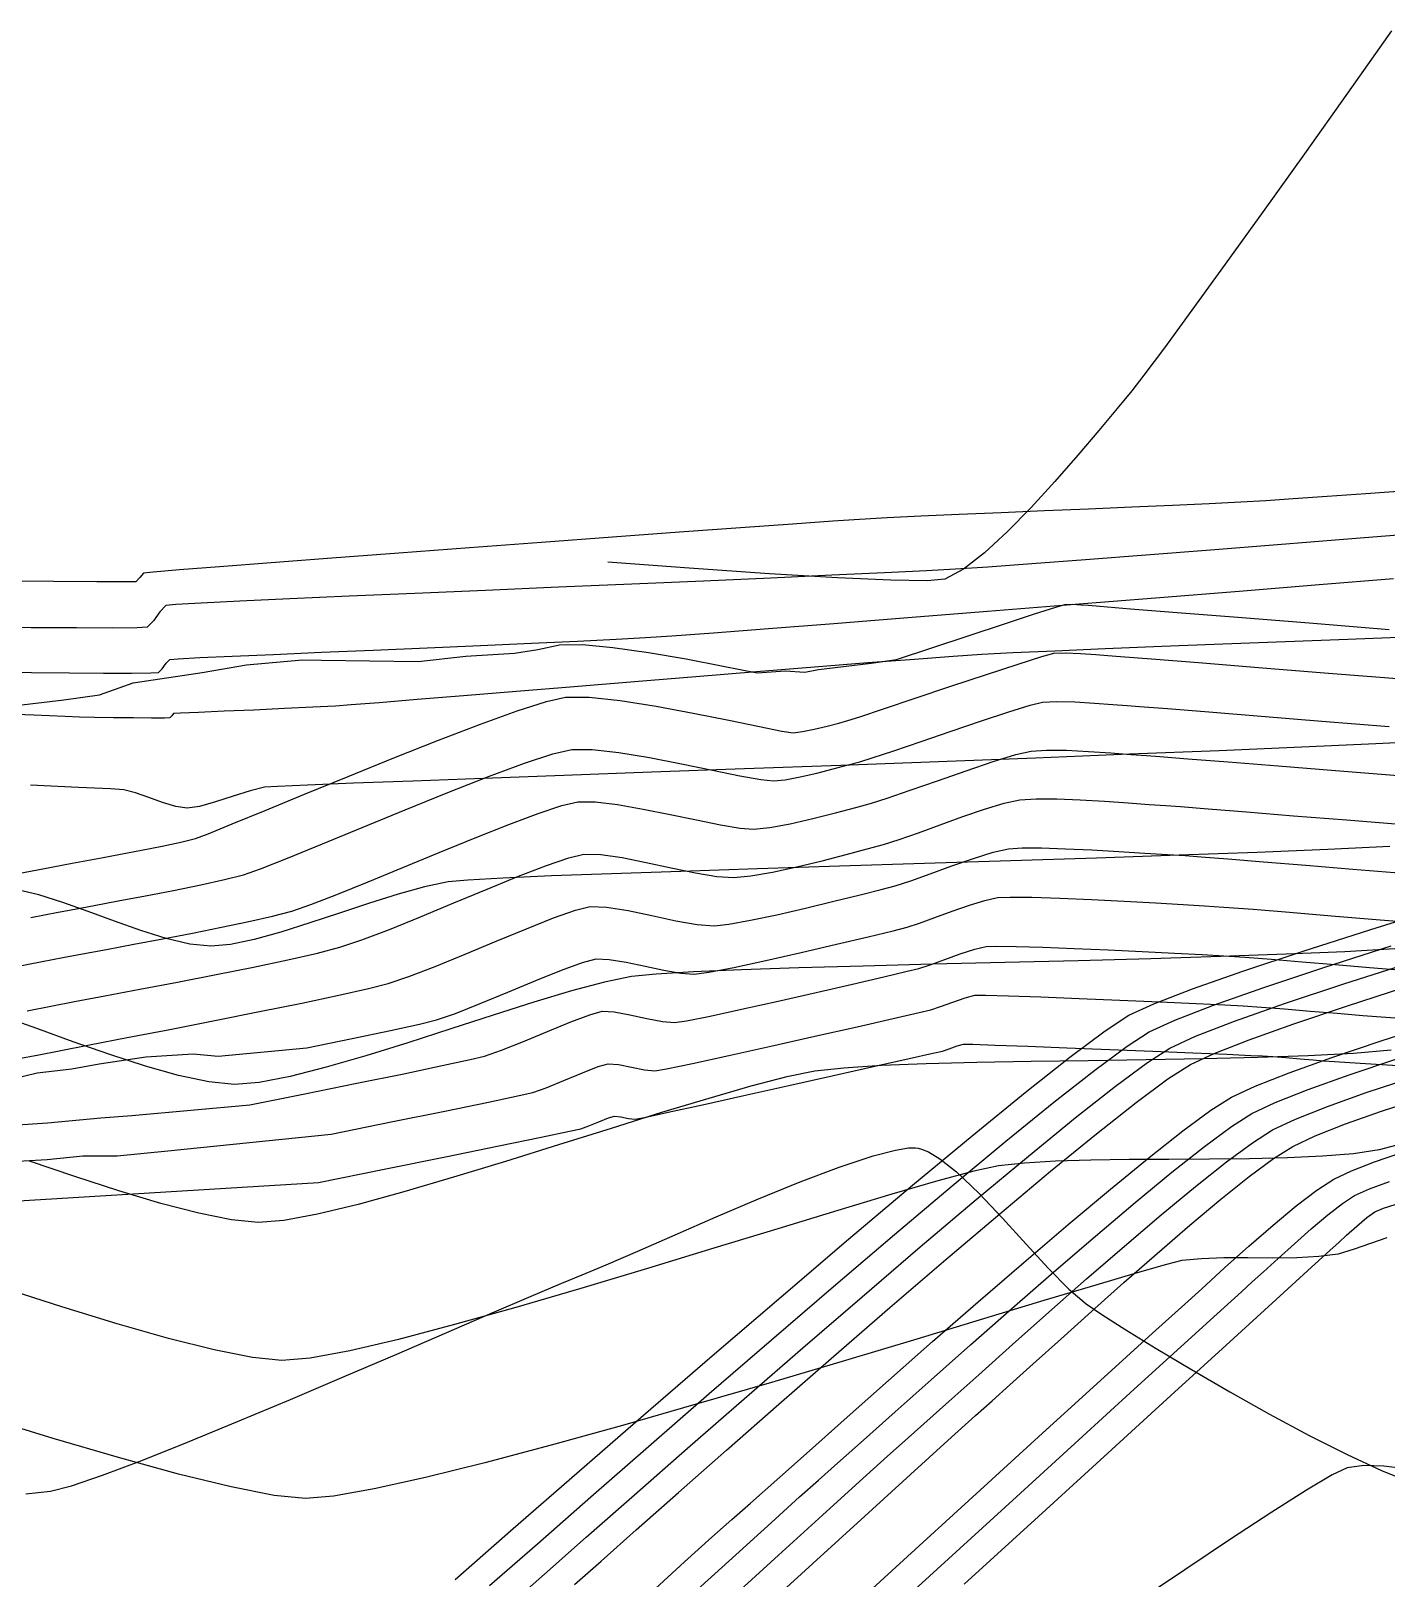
# Model space of a CAD drawing. Header units: metres. Extents: x 708868 to 711043, y 5411316 to 5413138.
# Drawn here: x 709103.9 to 709149.2, y 5411940.6 to 5411992.3 of the extents above; entities that cross this region are included whole.
import ezdxf

# ---------------------------------------------------------------- set-up
doc = ezdxf.new("R2010")
doc.units = ezdxf.units.M
for name, color, linetype in [('Rionegro 2010_Contours', 7, 'Continuous'), ('Rionegro 2014_Contours', 7, 'Continuous'), ('Rionegro 2018_Contours', 7, 'Continuous')]:
    doc.layers.add(name, color=color, linetype=linetype)

msp = doc.modelspace()

# ---------------------------------------------------------------- linework, layer by layer
at = {"layer": 'Rionegro 2010_Contours'}
for points in [[(709149.392, 5411992.332, 239), (709147.922, 5411990.249, 239), (709146.477, 5411988.215, 239), (709145.099, 5411986.289, 239), (709143.831, 5411984.527, 239), (709142.715, 5411982.989, 239), (709141.793, 5411981.733, 239), (709141.109, 5411980.815, 239), (709140.704, 5411980.296, 239), (709140.213, 5411979.704, 239), (709139.601, 5411978.966, 239), (709138.897, 5411978.135, 239), (709138.132, 5411977.259, 239), (709137.337, 5411976.39, 239), (709136.54, 5411975.578, 239), (709135.774, 5411974.874, 239), (709135.069, 5411974.329, 239), (709134.454, 5411973.993, 239), (709133.864, 5411973.935, 239), (709132.643, 5411973.952, 239), (709130.861, 5411974.033, 239), (709128.588, 5411974.17, 239), (709125.893, 5411974.355, 239), (709123.179, 5411974.554, 239)], [(709118.067, 5411940.517, 239), (709120.016, 5411942.223, 239), (709122.136, 5411944.073, 239), (709124.372, 5411946.016, 239), (709126.669, 5411948.002, 239), (709128.972, 5411949.981, 239), (709131.224, 5411951.902, 239), (709133.372, 5411953.714, 239), (709135.36, 5411955.369, 239), (709137.132, 5411956.815, 239), (709138.634, 5411958.002, 239), (709139.81, 5411958.879, 239), (709140.605, 5411959.397, 239), (709141.441, 5411959.781, 239), (709142.734, 5411960.278, 239), (709144.419, 5411960.87, 239), (709146.431, 5411961.539, 239), (709148.704, 5411962.27, 239), (709151.174, 5411963.043, 239)], [(709119.224, 5411940.315, 238), (709120.82, 5411941.719, 238), (709122.608, 5411943.287, 238), (709124.541, 5411944.976, 238), (709126.571, 5411946.742, 238), (709128.65, 5411948.541, 238), (709130.729, 5411950.328, 238), (709132.762, 5411952.061, 238), (709134.7, 5411953.695, 238), (709136.495, 5411955.187, 238), (709138.099, 5411956.492, 238), (709139.465, 5411957.567, 238), (709140.545, 5411958.367, 238), (709141.29, 5411958.849, 238), (709142.138, 5411959.238, 238), (709143.438, 5411959.739, 238), (709145.124, 5411960.331, 238), (709147.127, 5411960.997, 238), (709149.377, 5411961.719, 238)], [(709119.917, 5411939.693, 237), (709121.054, 5411940.699, 237), (709122.454, 5411941.935, 237), (709124.067, 5411943.356, 237), (709125.845, 5411944.916, 237), (709127.739, 5411946.57, 237), (709129.7, 5411948.274, 237), (709131.68, 5411949.983, 237), (709133.63, 5411951.652, 237), (709135.502, 5411953.235, 237), (709137.246, 5411954.688, 237), (709138.814, 5411955.967, 237), (709140.158, 5411957.025, 237), (709141.228, 5411957.818, 237), (709141.976, 5411958.301, 237), (709142.833, 5411958.695, 237), (709144.136, 5411959.197, 237), (709145.813, 5411959.788, 237), (709147.793, 5411960.447, 237), (709150.004, 5411961.155, 237)], [(709122.067, 5411940.353, 236), (709122.952, 5411941.138, 236), (709124.127, 5411942.18, 236), (709125.544, 5411943.433, 236), (709127.151, 5411944.85, 236), (709128.898, 5411946.384, 236), (709130.736, 5411947.989, 236), (709132.614, 5411949.617, 236), (709134.482, 5411951.223, 236), (709136.289, 5411952.758, 236), (709137.986, 5411954.177, 236), (709139.522, 5411955.433, 236), (709140.847, 5411956.479, 236), (709141.91, 5411957.268, 236), (709142.662, 5411957.753, 236), (709143.454, 5411958.122, 236), (709144.628, 5411958.581, 236), (709146.125, 5411959.115, 236), (709147.883, 5411959.707, 236), (709149.842, 5411960.341, 236)], [(709124.624, 5411940.091, 234), (709125.746, 5411941.108, 234), (709126.662, 5411941.933, 234), (709127.326, 5411942.524, 234), (709127.951, 5411943.078, 234), (709128.83, 5411943.86, 234), (709129.919, 5411944.83, 234), (709131.179, 5411945.95, 234), (709132.567, 5411947.179, 234), (709134.042, 5411948.478, 234), (709135.564, 5411949.807, 234), (709137.09, 5411951.128, 234), (709138.58, 5411952.401, 234), (709139.992, 5411953.585, 234), (709141.284, 5411954.643, 234), (709142.416, 5411955.533, 234), (709143.347, 5411956.218, 234), (709144.034, 5411956.657, 234), (709144.825, 5411957.028, 234), (709145.967, 5411957.477, 234), (709147.395, 5411957.987, 234), (709149.046, 5411958.54, 234), (709150.855, 5411959.121, 234)], [(709126.057, 5411940.077, 233), (709127.454, 5411941.349, 233), (709128.649, 5411942.433, 233), (709129.59, 5411943.282, 233), (709130.226, 5411943.849, 233), (709130.86, 5411944.411, 233), (709131.727, 5411945.185, 233), (709132.784, 5411946.13, 233), (709133.992, 5411947.206, 233), (709135.307, 5411948.373, 233), (709136.689, 5411949.59, 233), (709138.095, 5411950.816, 233), (709139.485, 5411952.011, 233), (709140.815, 5411953.136, 233), (709142.046, 5411954.148, 233), (709143.135, 5411955.008, 233), (709144.04, 5411955.675, 233), (709144.72, 5411956.109, 233), (709145.502, 5411956.477, 233), (709146.607, 5411956.914, 233), (709147.971, 5411957.402, 233), (709149.531, 5411957.925, 233)], [(709127.226, 5411939.819, 232), (709128.886, 5411941.333, 232), (709130.36, 5411942.675, 232), (709131.594, 5411943.795, 232), (709132.534, 5411944.645, 232), (709133.127, 5411945.174, 232), (709133.748, 5411945.726, 232), (709134.58, 5411946.472, 232), (709135.582, 5411947.371, 232), (709136.712, 5411948.382, 232), (709137.929, 5411949.464, 232), (709139.191, 5411950.575, 232), (709140.458, 5411951.675, 232), (709141.687, 5411952.721, 232), (709142.838, 5411953.675, 232), (709143.869, 5411954.493, 232), (709144.739, 5411955.135, 232), (709145.406, 5411955.56, 232), (709146.177, 5411955.925, 232), (709147.245, 5411956.347, 232), (709148.545, 5411956.809, 232), (709150.013, 5411957.295, 232)], [(709128.134, 5411939.322, 231), (709130.036, 5411941.058, 231), (709131.775, 5411942.644, 231), (709133.299, 5411944.032, 231), (709134.551, 5411945.17, 231), (709135.479, 5411946.009, 231), (709136.028, 5411946.5, 231), (709136.627, 5411947.033, 231), (709137.406, 5411947.736, 231), (709138.327, 5411948.567, 231), (709139.351, 5411949.487, 231), (709140.437, 5411950.455, 231), (709141.547, 5411951.43, 231), (709142.643, 5411952.373, 231), (709143.684, 5411953.243, 231), (709144.632, 5411954, 231), (709145.448, 5411954.603, 231), (709146.092, 5411955.012, 231), (709146.842, 5411955.368, 231), (709147.851, 5411955.766, 231), (709149.056, 5411956.192, 231), (709150.395, 5411956.629, 231)], [(709131.639, 5411939.865, 229), (709133.845, 5411941.879, 229), (709135.89, 5411943.746, 229), (709137.721, 5411945.416, 229), (709139.284, 5411946.841, 229), (709140.525, 5411947.971, 229), (709141.392, 5411948.757, 229), (709141.829, 5411949.15, 229), (709142.371, 5411949.636, 229), (709143.046, 5411950.251, 229), (709143.809, 5411950.945, 229), (709144.62, 5411951.671, 229), (709145.433, 5411952.38, 229), (709146.207, 5411953.022, 229), (709146.898, 5411953.551, 229), (709147.463, 5411953.916, 229), (709148.056, 5411954.196, 229), (709148.822, 5411954.492, 229), (709149.706, 5411954.793, 229)], [(709132.167, 5411939.015, 228), (709134.574, 5411941.214, 228), (709136.849, 5411943.291, 228), (709138.937, 5411945.197, 228), (709140.786, 5411946.885, 228), (709142.343, 5411948.305, 228), (709143.555, 5411949.409, 228), (709144.368, 5411950.149, 228), (709144.73, 5411950.475, 228), (709145.113, 5411950.82, 228), (709145.596, 5411951.26, 228), (709146.141, 5411951.753, 228), (709146.707, 5411952.254, 228), (709147.257, 5411952.72, 228), (709147.751, 5411953.106, 228), (709148.149, 5411953.368, 228), (709148.654, 5411953.597, 228), (709149.326, 5411953.839, 228)], [(709135.102, 5411940.364, 227), (709137.579, 5411942.626, 227), (709139.9, 5411944.745, 227), (709142.012, 5411946.674, 227), (709143.865, 5411948.365, 227), (709145.404, 5411949.771, 227), (709146.58, 5411950.844, 227), (709147.339, 5411951.536, 227), (709147.63, 5411951.801, 227), (709147.89, 5411952.036, 227), (709148.227, 5411952.34, 227), (709148.567, 5411952.629, 227), (709148.835, 5411952.82, 227), (709149.126, 5411952.943, 227), (709149.517, 5411953.07, 227)]]:
    msp.add_polyline3d(points, dxfattribs=at)
at = {"layer": 'Rionegro 2014_Contours'}
for points in [[(709103.39, 5411969.762, 238), (709104.982, 5411969.956, 238), (709106.173, 5411970.124, 238), (709107.306, 5411970.516, 238), (709109.614, 5411970.864, 238), (709111.095, 5411971.125, 238), (709112.967, 5411971.295, 238), (709113.6, 5411971.283, 238), (709116.835, 5411971.24, 238), (709118.431, 5411971.412, 238), (709120.06, 5411971.51, 238), (709120.836, 5411971.631, 238), (709121.562, 5411971.795, 238), (709122.329, 5411971.8, 238), (709123.35, 5411971.705, 238), (709124.535, 5411971.536, 238), (709125.793, 5411971.32, 238), (709127.035, 5411971.084, 238), (709128.171, 5411970.854, 238), (709129.11, 5411970.923, 238), (709129.763, 5411970.88, 238), (709130.224, 5411970.965, 238), (709130.224, 5411970.965, 238), (709130.224, 5411970.965, 238), (709130.224, 5411970.965, 238), (709130.224, 5411970.965, 238), (709131.985, 5411971.183, 238), (709132.836, 5411971.307, 238), (709134.02, 5411971.697, 238), (709135.263, 5411972.107, 238), (709136.446, 5411972.496, 238), (709137.453, 5411972.825, 238), (709138.167, 5411973.054, 238), (709138.469, 5411973.144, 238), (709138.709, 5411973.149, 238), (709139.011, 5411973.132, 238), (709139.255, 5411973.114, 238), (709139.637, 5411973.084, 238), (709140.656, 5411973.002, 238), (709142.223, 5411972.877, 238), (709144.248, 5411972.715, 238), (709146.64, 5411972.523, 238), (709149.31, 5411972.309, 238)], [(709102.918, 5411964.043, 237), (709104.274, 5411964.298, 237), (709105.255, 5411964.483, 237), (709105.753, 5411964.578, 237), (709106.247, 5411964.671, 237), (709106.877, 5411964.789, 237), (709107.575, 5411964.92, 237), (709108.27, 5411965.058, 237), (709108.895, 5411965.193, 237), (709109.381, 5411965.316, 237), (709109.81, 5411965.474, 237), (709110.615, 5411965.798, 237), (709111.716, 5411966.25, 237), (709113.036, 5411966.794, 237), (709114.495, 5411967.392, 237), (709116.015, 5411968.008, 237), (709117.516, 5411968.604, 237), (709118.921, 5411969.142, 237), (709120.15, 5411969.586, 237), (709121.125, 5411969.899, 237), (709121.766, 5411970.043, 237), (709122.548, 5411970.041, 237), (709123.591, 5411969.928, 237), (709124.789, 5411969.739, 237), (709126.035, 5411969.508, 237), (709127.223, 5411969.27, 237), (709128.247, 5411969.058, 237), (709129, 5411968.908, 237), (709129.377, 5411968.853, 237), (709129.687, 5411968.89, 237), (709130.084, 5411968.971, 237), (709130.509, 5411969.073, 237), (709130.905, 5411969.177, 237), (709131.21, 5411969.26, 237), (709131.605, 5411969.386, 237), (709132.399, 5411969.65, 237), (709133.46, 5411970.006, 237), (709134.654, 5411970.406, 237), (709135.848, 5411970.803, 237), (709136.907, 5411971.151, 237), (709137.7, 5411971.402, 237), (709138.092, 5411971.51, 237), (709138.483, 5411971.525, 237), (709138.993, 5411971.504, 237), (709139.505, 5411971.468, 237), (709139.902, 5411971.439, 237), (709140.324, 5411971.406, 237), (709141.367, 5411971.323, 237), (709142.937, 5411971.198, 237), (709144.941, 5411971.037, 237), (709147.283, 5411970.849, 237), (709149.871, 5411970.641, 237)], [(709103.876, 5411962.672, 236), (709104.796, 5411962.847, 236), (709105.35, 5411962.953, 236), (709105.993, 5411963.075, 236), (709106.803, 5411963.226, 236), (709107.713, 5411963.396, 236), (709108.654, 5411963.578, 236), (709109.559, 5411963.761, 236), (709110.361, 5411963.939, 236), (709110.993, 5411964.102, 236), (709111.559, 5411964.301, 236), (709112.465, 5411964.659, 236), (709113.629, 5411965.134, 236), (709114.966, 5411965.686, 236), (709116.394, 5411966.272, 236), (709117.829, 5411966.852, 236), (709119.188, 5411967.386, 236), (709120.386, 5411967.83, 236), (709121.342, 5411968.146, 236), (709121.97, 5411968.291, 236), (709122.652, 5411968.289, 236), (709123.548, 5411968.188, 236), (709124.575, 5411968.019, 236), (709125.647, 5411967.813, 236), (709126.682, 5411967.602, 236), (709127.595, 5411967.414, 236), (709128.301, 5411967.282, 236), (709128.716, 5411967.237, 236), (709129.11, 5411967.279, 236), (709129.611, 5411967.373, 236), (709130.165, 5411967.5, 236), (709130.719, 5411967.639, 236), (709131.217, 5411967.772, 236), (709131.606, 5411967.878, 236), (709132.025, 5411968.01, 236), (709132.741, 5411968.251, 236), (709133.655, 5411968.563, 236), (709134.667, 5411968.909, 236), (709135.679, 5411969.251, 236), (709136.59, 5411969.551, 236), (709137.302, 5411969.772, 236), (709137.715, 5411969.875, 236), (709138.185, 5411969.9, 236), (709138.796, 5411969.884, 236), (709139.456, 5411969.844, 236), (709140.072, 5411969.798, 236), (709140.549, 5411969.764, 236), (709140.962, 5411969.733, 236), (709141.898, 5411969.659, 236), (709143.28, 5411969.548, 236), (709145.027, 5411969.408, 236), (709147.062, 5411969.244, 236), (709149.307, 5411969.063, 236)], [(709103.282, 5411961.008, 235), (709104.262, 5411961.196, 235), (709104.947, 5411961.329, 235), (709105.604, 5411961.454, 235), (709106.409, 5411961.604, 235), (709107.32, 5411961.773, 235), (709108.295, 5411961.956, 235), (709109.289, 5411962.148, 235), (709110.26, 5411962.342, 235), (709111.166, 5411962.534, 235), (709111.962, 5411962.717, 235), (709112.605, 5411962.887, 235), (709113.243, 5411963.103, 235), (709114.116, 5411963.439, 235), (709115.165, 5411963.863, 235), (709116.325, 5411964.342, 235), (709117.536, 5411964.844, 235), (709118.735, 5411965.335, 235), (709119.861, 5411965.782, 235), (709120.851, 5411966.154, 235), (709121.642, 5411966.417, 235), (709122.174, 5411966.539, 235), (709122.755, 5411966.536, 235), (709123.505, 5411966.448, 235), (709124.361, 5411966.299, 235), (709125.26, 5411966.119, 235), (709126.142, 5411965.934, 235), (709126.943, 5411965.77, 235), (709127.601, 5411965.657, 235), (709128.055, 5411965.62, 235), (709128.593, 5411965.678, 235), (709129.278, 5411965.807, 235), (709130.034, 5411965.979, 235), (709130.79, 5411966.17, 235), (709131.47, 5411966.351, 235), (709132.001, 5411966.496, 235), (709132.525, 5411966.661, 235), (709133.291, 5411966.925, 235), (709134.201, 5411967.245, 235), (709135.159, 5411967.579, 235), (709136.066, 5411967.885, 235), (709136.824, 5411968.119, 235), (709137.338, 5411968.24, 235), (709137.854, 5411968.273, 235), (709138.519, 5411968.264, 235), (709139.259, 5411968.227, 235), (709140.001, 5411968.177, 235), (709140.671, 5411968.126, 235), (709141.196, 5411968.089, 235), (709141.647, 5411968.056, 235), (709142.582, 5411967.982, 235), (709143.924, 5411967.875, 235), (709145.595, 5411967.74, 235), (709147.516, 5411967.585, 235), (709149.612, 5411967.415, 235)], [(709103.755, 5411959.551, 234), (709104.544, 5411959.704, 234), (709105.339, 5411959.856, 234), (709106.354, 5411960.047, 234), (709107.524, 5411960.267, 234), (709108.786, 5411960.507, 234), (709110.075, 5411960.757, 234), (709111.327, 5411961.009, 234), (709112.478, 5411961.251, 234), (709113.462, 5411961.476, 234), (709114.218, 5411961.672, 234), (709114.951, 5411961.917, 234), (709115.871, 5411962.27, 234), (709116.917, 5411962.694, 234), (709118.028, 5411963.155, 234), (709119.14, 5411963.619, 234), (709120.193, 5411964.048, 234), (709121.125, 5411964.41, 234), (709121.874, 5411964.668, 234), (709122.378, 5411964.787, 234), (709122.939, 5411964.777, 234), (709123.653, 5411964.675, 234), (709124.458, 5411964.515, 234), (709125.296, 5411964.333, 234), (709126.105, 5411964.163, 234), (709126.824, 5411964.041, 234), (709127.394, 5411964.003, 234), (709127.965, 5411964.061, 234), (709128.69, 5411964.189, 234), (709129.504, 5411964.366, 234), (709130.345, 5411964.569, 234), (709131.149, 5411964.776, 234), (709131.854, 5411964.965, 234), (709132.397, 5411965.113, 234), (709132.918, 5411965.277, 234), (709133.569, 5411965.507, 234), (709134.297, 5411965.773, 234), (709135.052, 5411966.046, 234), (709135.781, 5411966.295, 234), (709136.435, 5411966.492, 234), (709136.961, 5411966.605, 234), (709137.502, 5411966.644, 234), (709138.194, 5411966.642, 234), (709138.978, 5411966.611, 234), (709139.794, 5411966.562, 234), (709140.583, 5411966.506, 234), (709141.286, 5411966.453, 234), (709141.842, 5411966.414, 234), (709142.334, 5411966.379, 234), (709143.26, 5411966.306, 234), (709144.545, 5411966.203, 234), (709146.113, 5411966.076, 234), (709147.89, 5411965.932, 234), (709149.801, 5411965.776, 234)], [(709103.417, 5411957.937, 233), (709104.142, 5411958.08, 233), (709104.828, 5411958.212, 233), (709105.843, 5411958.408, 233), (709107.103, 5411958.651, 233), (709108.526, 5411958.927, 233), (709110.028, 5411959.222, 233), (709111.527, 5411959.52, 233), (709112.939, 5411959.808, 233), (709114.183, 5411960.07, 233), (709115.174, 5411960.291, 233), (709115.83, 5411960.458, 233), (709116.524, 5411960.693, 233), (709117.407, 5411961.035, 233), (709118.405, 5411961.444, 233), (709119.446, 5411961.878, 233), (709120.457, 5411962.295, 233), (709121.365, 5411962.655, 233), (709122.098, 5411962.915, 233), (709122.582, 5411963.035, 233), (709123.137, 5411963.017, 233), (709123.853, 5411962.902, 233), (709124.65, 5411962.735, 233), (709125.449, 5411962.562, 233), (709126.169, 5411962.431, 233), (709126.732, 5411962.386, 233), (709127.221, 5411962.443, 233), (709127.946, 5411962.576, 233), (709128.827, 5411962.763, 233), (709129.786, 5411962.982, 233), (709130.742, 5411963.211, 233), (709131.614, 5411963.427, 233), (709132.325, 5411963.607, 233), (709132.792, 5411963.731, 233), (709133.31, 5411963.896, 233), (709133.963, 5411964.13, 233), (709134.684, 5411964.393, 233), (709135.407, 5411964.648, 233), (709136.063, 5411964.853, 233), (709136.584, 5411964.971, 233), (709137.032, 5411964.998, 233), (709137.687, 5411964.996, 233), (709138.487, 5411964.971, 233), (709139.369, 5411964.929, 233), (709140.273, 5411964.878, 233), (709141.136, 5411964.825, 233), (709141.895, 5411964.777, 233), (709142.489, 5411964.739, 233), (709143.021, 5411964.702, 233), (709143.916, 5411964.632, 233), (709145.106, 5411964.537, 233), (709146.524, 5411964.421, 233), (709148.101, 5411964.292, 233), (709149.77, 5411964.155, 233)], [(709103.309, 5411957.282, 232), (709104.089, 5411957.47, 232), (709105.245, 5411957.605, 232), (709106.161, 5411957.776, 232), (709107.724, 5411958.011, 232), (709109.305, 5411958.112, 232), (709110.145, 5411958.028, 232), (709113.111, 5411958.312, 232), (709114.622, 5411958.622, 232), (709115.908, 5411958.891, 232), (709116.877, 5411959.104, 232), (709117.442, 5411959.243, 232), (709118.083, 5411959.463, 232), (709118.909, 5411959.789, 232), (709119.832, 5411960.17, 232), (709120.768, 5411960.56, 232), (709121.629, 5411960.907, 232), (709122.331, 5411961.165, 232), (709122.786, 5411961.283, 232), (709123.226, 5411961.269, 232), (709123.792, 5411961.178, 232), (709124.423, 5411961.045, 232), (709125.055, 5411960.909, 232), (709125.625, 5411960.805, 232), (709126.071, 5411960.769, 232), (709126.557, 5411960.836, 232), (709127.393, 5411961, 232), (709128.462, 5411961.23, 232), (709129.647, 5411961.498, 232), (709130.829, 5411961.773, 232), (709131.891, 5411962.027, 232), (709132.717, 5411962.229, 232), (709133.188, 5411962.349, 232), (709133.6, 5411962.48, 232), (709134.12, 5411962.666, 232), (709134.694, 5411962.876, 232), (709135.27, 5411963.079, 232), (709135.792, 5411963.242, 232), (709136.207, 5411963.336, 232), (709136.639, 5411963.355, 232), (709137.364, 5411963.347, 232), (709138.296, 5411963.316, 232), (709139.353, 5411963.27, 232), (709140.45, 5411963.216, 232), (709141.502, 5411963.159, 232), (709142.426, 5411963.106, 232), (709143.136, 5411963.065, 232), (709143.785, 5411963.019, 232), (709144.76, 5411962.944, 232), (709145.984, 5411962.845, 232), (709147.383, 5411962.729, 232), (709148.88, 5411962.605, 232), (709150.402, 5411962.479, 232)], [(709103.279, 5411955.721, 231), (709104.433, 5411955.799, 231), (709106.215, 5411955.965, 231), (709107.252, 5411956.047, 231), (709107.252, 5411956.047, 231), (709107.252, 5411956.047, 231), (709107.252, 5411956.047, 231), (709107.252, 5411956.047, 231), (709107.252, 5411956.047, 231), (709107.252, 5411956.047, 231), (709111.204, 5411956.399, 231), (709111.204, 5411956.399, 231), (709111.204, 5411956.399, 231), (709113.04, 5411956.769, 231), (709114.785, 5411957.123, 231), (709116.349, 5411957.444, 231), (709117.642, 5411957.714, 231), (709118.574, 5411957.914, 231), (709119.054, 5411958.028, 231), (709119.62, 5411958.226, 231), (709120.356, 5411958.521, 231), (709121.162, 5411958.856, 231), (709121.936, 5411959.174, 231), (709122.58, 5411959.418, 231), (709122.99, 5411959.531, 231), (709123.391, 5411959.511, 231), (709123.914, 5411959.416, 231), (709124.478, 5411959.294, 231), (709125.003, 5411959.191, 231), (709125.41, 5411959.153, 231), (709125.814, 5411959.215, 231), (709126.598, 5411959.372, 231), (709127.654, 5411959.6, 231), (709128.872, 5411959.87, 231), (709130.143, 5411960.159, 231), (709131.358, 5411960.439, 231), (709132.41, 5411960.684, 231), (709133.188, 5411960.869, 231), (709133.584, 5411960.967, 231), (709133.962, 5411961.089, 231), (709134.445, 5411961.264, 231), (709134.964, 5411961.452, 231), (709135.449, 5411961.611, 231), (709135.83, 5411961.701, 231), (709136.179, 5411961.713, 231), (709136.837, 5411961.703, 231), (709137.727, 5411961.675, 231), (709138.777, 5411961.635, 231), (709139.909, 5411961.586, 231), (709141.051, 5411961.533, 231), (709142.127, 5411961.48, 231), (709143.063, 5411961.43, 231), (709143.783, 5411961.39, 231), (709144.483, 5411961.342, 231), (709145.372, 5411961.274, 231), (709146.399, 5411961.191, 231), (709147.51, 5411961.098, 231), (709148.654, 5411961.001, 231), (709149.778, 5411960.906, 231)], [(709102.854, 5411954.487, 230), (709104.425, 5411954.572, 230), (709105.614, 5411954.699, 230), (709106.76, 5411954.699, 230), (709108.46, 5411954.858, 230), (709108.46, 5411954.858, 230), (709108.46, 5411954.858, 230), (709108.46, 5411954.858, 230), (709108.46, 5411954.858, 230), (709108.46, 5411954.858, 230), (709108.46, 5411954.858, 230), (709108.46, 5411954.858, 230), (709108.46, 5411954.858, 230), (709108.46, 5411954.858, 230), (709108.46, 5411954.858, 230), (709108.46, 5411954.858, 230), (709108.46, 5411954.858, 230), (709108.46, 5411954.858, 230), (709108.46, 5411954.858, 230), (709108.46, 5411954.858, 230), (709108.46, 5411954.858, 230), (709108.46, 5411954.858, 230), (709108.46, 5411954.858, 230), (709108.46, 5411954.858, 230), (709108.46, 5411954.858, 230), (709113.919, 5411955.418, 230), (709113.919, 5411955.418, 230), (709113.919, 5411955.418, 230), (709115.936, 5411955.828, 230), (709117.73, 5411956.195, 230), (709119.191, 5411956.496, 230), (709120.207, 5411956.71, 230), (709120.666, 5411956.814, 230), (709121.117, 5411956.975, 230), (709121.708, 5411957.215, 230), (709122.325, 5411957.472, 230), (709122.858, 5411957.681, 230), (709123.194, 5411957.779, 230), (709123.531, 5411957.754, 230), (709123.969, 5411957.666, 230), (709124.408, 5411957.574, 230), (709124.749, 5411957.536, 230), (709125.145, 5411957.606, 230), (709126.014, 5411957.788, 230), (709127.22, 5411958.052, 230), (709128.63, 5411958.365, 230), (709130.106, 5411958.696, 230), (709131.515, 5411959.015, 230), (709132.72, 5411959.29, 230), (709133.587, 5411959.491, 230), (709133.979, 5411959.584, 230), (709134.302, 5411959.691, 230), (709134.715, 5411959.842, 230), (709135.128, 5411959.984, 230), (709135.453, 5411960.066, 230), (709135.81, 5411960.069, 230), (709136.584, 5411960.049, 230), (709137.664, 5411960.012, 230), (709138.941, 5411959.962, 230), (709140.305, 5411959.906, 230), (709141.646, 5411959.848, 230), (709142.853, 5411959.793, 230), (709143.818, 5411959.747, 230), (709144.43, 5411959.715, 230), (709145.042, 5411959.673, 230), (709145.811, 5411959.612, 230), (709146.674, 5411959.54, 230), (709147.568, 5411959.465, 230), (709148.431, 5411959.392, 230), (709149.2, 5411959.33, 230), (709149.812, 5411959.285, 230)], [(709100.178, 5411952.99, 229), (709113.503, 5411953.804, 229), (709115.701, 5411954.251, 229), (709117.744, 5411954.666, 229), (709119.527, 5411955.03, 229), (709120.946, 5411955.321, 229), (709121.898, 5411955.517, 229), (709122.278, 5411955.599, 229), (709122.54, 5411955.695, 229), (709122.878, 5411955.835, 229), (709123.197, 5411955.964, 229), (709123.399, 5411956.027, 229), (709123.609, 5411956.005, 229), (709123.874, 5411955.948, 229), (709124.087, 5411955.919, 229), (709124.408, 5411955.983, 229), (709125.2, 5411956.154, 229), (709126.347, 5411956.406, 229), (709127.729, 5411956.712, 229), (709129.229, 5411957.046, 229), (709130.729, 5411957.381, 229), (709132.112, 5411957.691, 229), (709133.259, 5411957.949, 229), (709134.052, 5411958.128, 229), (709134.375, 5411958.202, 229), (709134.591, 5411958.276, 229), (709134.858, 5411958.372, 229), (709135.076, 5411958.431, 229), (709135.383, 5411958.427, 229), (709136.134, 5411958.402, 229), (709137.221, 5411958.362, 229), (709138.535, 5411958.311, 229), (709139.967, 5411958.254, 229), (709141.407, 5411958.196, 229), (709142.747, 5411958.141, 229), (709143.878, 5411958.093, 229), (709144.691, 5411958.058, 229), (709145.077, 5411958.04, 229), (709145.419, 5411958.016, 229), (709145.859, 5411957.98, 229), (709146.332, 5411957.94, 229), (709146.772, 5411957.903, 229), (709147.114, 5411957.877, 229), (709147.481, 5411957.853, 229), (709148.337, 5411957.798, 229), (709149.606, 5411957.718, 229)], [(709103.705, 5411943.39, 228), (709104.531, 5411943.472, 228), (709105.237, 5411943.657, 228), (709106.278, 5411944.012, 228), (709107.592, 5411944.507, 228), (709109.118, 5411945.114, 228), (709110.796, 5411945.803, 228), (709112.563, 5411946.543, 228), (709114.36, 5411947.307, 228), (709116.124, 5411948.064, 228), (709117.795, 5411948.784, 228), (709119.311, 5411949.439, 228), (709120.612, 5411949.999, 228), (709121.635, 5411950.434, 228), (709122.321, 5411950.716, 228), (709123.12, 5411951.046, 228), (709124.18, 5411951.506, 228), (709125.429, 5411952.054, 228), (709126.798, 5411952.65, 228), (709128.215, 5411953.253, 228), (709129.61, 5411953.822, 228), (709130.913, 5411954.317, 228), (709132.052, 5411954.697, 228), (709132.799, 5411954.89, 228), (709133.239, 5411954.958, 228), (709133.467, 5411954.961, 228), (709133.559, 5411954.949, 228), (709133.668, 5411954.921, 228), (709133.901, 5411954.827, 228), (709134.283, 5411954.598, 228), (709134.842, 5411954.155, 228), (709135.597, 5411953.436, 228), (709136.383, 5411952.607, 228), (709137.167, 5411951.744, 228), (709137.916, 5411950.927, 228), (709138.595, 5411950.233, 228), (709139.173, 5411949.74, 228), (709139.702, 5411949.385, 228), (709140.503, 5411948.876, 228), (709141.52, 5411948.251, 228), (709142.697, 5411947.547, 228), (709143.981, 5411946.803, 228), (709145.313, 5411946.055, 228), (709146.64, 5411945.34, 228), (709147.906, 5411944.698, 228), (709149.055, 5411944.164, 228), (709150.031, 5411943.776, 228)]]:
    msp.add_polyline3d(points, dxfattribs=at)
at = {"layer": 'Rionegro 2018_Contours'}
for points in [[(709149.91, 5411976.949, 238), (709148.536, 5411976.847, 238), (709147.242, 5411976.753, 238), (709146.1, 5411976.673, 238), (709145.185, 5411976.612, 238), (709144.351, 5411976.565, 238), (709143.294, 5411976.513, 238), (709142.062, 5411976.457, 238), (709140.702, 5411976.398, 238), (709139.261, 5411976.337, 238), (709137.788, 5411976.275, 238), (709136.33, 5411976.213, 238), (709134.935, 5411976.153, 238), (709133.65, 5411976.094, 238), (709132.523, 5411976.039, 238), (709131.601, 5411975.988, 238), (709130.709, 5411975.93, 238), (709129.351, 5411975.835, 238), (709127.613, 5411975.71, 238), (709125.579, 5411975.562, 238), (709123.334, 5411975.397, 238), (709120.963, 5411975.221, 238), (709118.551, 5411975.041, 238), (709116.183, 5411974.863, 238), (709113.943, 5411974.693, 238), (709111.917, 5411974.538, 238), (709110.189, 5411974.404, 238), (709108.845, 5411974.298, 238), (709107.969, 5411974.226, 238), (709107.646, 5411974.195, 238), (709107.519, 5411974.047, 238), (709107.393, 5411973.903, 238), (709107.038, 5411973.898, 238), (709106.085, 5411973.901, 238), (709104.641, 5411973.91, 238), (709102.813, 5411973.924, 238)], [(709149.894, 5411975.488, 237), (709147.785, 5411975.317, 237), (709145.573, 5411975.14, 237), (709143.341, 5411974.963, 237), (709141.172, 5411974.793, 237), (709139.151, 5411974.638, 237), (709137.361, 5411974.503, 237), (709135.887, 5411974.395, 237), (709134.811, 5411974.323, 237), (709133.837, 5411974.268, 237), (709132.433, 5411974.199, 237), (709130.673, 5411974.118, 237), (709128.629, 5411974.026, 237), (709126.376, 5411973.928, 237), (709123.986, 5411973.825, 237), (709121.532, 5411973.72, 237), (709119.088, 5411973.615, 237), (709116.727, 5411973.514, 237), (709114.522, 5411973.417, 237), (709112.546, 5411973.329, 237), (709110.872, 5411973.252, 237), (709109.574, 5411973.188, 237), (709108.725, 5411973.139, 237), (709108.397, 5411973.109, 237), (709108.188, 5411972.896, 237), (709107.98, 5411972.591, 237), (709107.771, 5411972.384, 237), (709107.437, 5411972.364, 237), (709106.616, 5411972.355, 237), (709105.401, 5411972.356, 237), (709103.89, 5411972.364, 237), (709102.177, 5411972.379, 237)], [(709102.586, 5411970.883, 236), (709103.897, 5411970.867, 236), (709105.167, 5411970.854, 236), (709106.312, 5411970.846, 236), (709107.247, 5411970.845, 236), (709107.888, 5411970.851, 236), (709108.148, 5411970.865, 236), (709108.274, 5411970.99, 236), (709108.399, 5411971.174, 236), (709108.525, 5411971.302, 236), (709108.804, 5411971.325, 236), (709109.527, 5411971.363, 236), (709110.617, 5411971.414, 236), (709111.999, 5411971.474, 236), (709113.597, 5411971.542, 236), (709115.334, 5411971.615, 236), (709117.135, 5411971.691, 236), (709118.924, 5411971.768, 236), (709120.624, 5411971.843, 236), (709122.161, 5411971.914, 236), (709123.457, 5411971.978, 236), (709124.437, 5411972.033, 236), (709125.318, 5411972.094, 236), (709126.715, 5411972.198, 236), (709128.547, 5411972.339, 236), (709130.738, 5411972.51, 236), (709133.207, 5411972.705, 236), (709135.876, 5411972.917, 236), (709138.665, 5411973.14, 236), (709141.498, 5411973.367, 236), (709144.293, 5411973.592, 236), (709146.973, 5411973.808, 236), (709149.459, 5411974.01, 236)], [(709149.92, 5411972.046, 235), (709147.93, 5411971.97, 235), (709145.848, 5411971.891, 235), (709143.751, 5411971.812, 235), (709141.714, 5411971.733, 235), (709139.813, 5411971.657, 235), (709138.125, 5411971.586, 235), (709136.725, 5411971.522, 235), (709135.69, 5411971.467, 235), (709134.733, 5411971.402, 235), (709133.439, 5411971.307, 235), (709131.87, 5411971.186, 235), (709130.087, 5411971.045, 235), (709128.152, 5411970.89, 235), (709126.126, 5411970.725, 235), (709124.072, 5411970.557, 235), (709122.05, 5411970.391, 235), (709120.124, 5411970.232, 235), (709118.353, 5411970.086, 235), (709116.8, 5411969.959, 235), (709115.526, 5411969.856, 235), (709114.593, 5411969.782, 235), (709114.063, 5411969.743, 235), (709113.311, 5411969.702, 235), (709112.365, 5411969.657, 235), (709111.338, 5411969.611, 235), (709110.34, 5411969.569, 235), (709109.486, 5411969.533, 235), (709108.886, 5411969.508, 235), (709108.654, 5411969.495, 235), (709108.59, 5411969.42, 235), (709108.526, 5411969.346, 235), (709108.349, 5411969.343, 235), (709107.909, 5411969.343, 235), (709107.307, 5411969.347, 235), (709106.639, 5411969.354, 235), (709106.005, 5411969.363, 235), (709105.503, 5411969.373, 235), (709105.026, 5411969.391, 235), (709103.975, 5411969.434, 235), (709102.44, 5411969.498, 235)], [(709150.979, 5411968.584, 234), (709148.867, 5411968.48, 234), (709146.394, 5411968.368, 234), (709143.626, 5411968.251, 234), (709140.632, 5411968.13, 234), (709137.478, 5411968.006, 234), (709134.234, 5411967.882, 234), (709130.967, 5411967.76, 234), (709127.744, 5411967.641, 234), (709124.633, 5411967.527, 234), (709121.703, 5411967.42, 234), (709119.02, 5411967.322, 234), (709116.653, 5411967.235, 234), (709114.669, 5411967.16, 234), (709113.137, 5411967.099, 234), (709112.123, 5411967.054, 234), (709111.696, 5411967.028, 234), (709111.211, 5411966.912, 234), (709110.642, 5411966.731, 234), (709110.057, 5411966.538, 234), (709109.522, 5411966.384, 234), (709109.104, 5411966.324, 234), (709108.723, 5411966.381, 234), (709108.283, 5411966.516, 234), (709107.822, 5411966.684, 234), (709107.38, 5411966.84, 234), (709106.994, 5411966.94, 234), (709106.539, 5411966.971, 234), (709105.467, 5411967.023, 234), (709103.872, 5411967.093, 234)], [(709149.34, 5411965.047, 233), (709147.265, 5411964.948, 233), (709144.892, 5411964.849, 233), (709142.288, 5411964.752, 233), (709139.521, 5411964.656, 233), (709136.659, 5411964.562, 233), (709133.77, 5411964.471, 233), (709130.922, 5411964.382, 233), (709128.182, 5411964.296, 233), (709125.62, 5411964.213, 233), (709123.301, 5411964.134, 233), (709121.296, 5411964.059, 233), (709119.671, 5411963.988, 233), (709118.494, 5411963.921, 233), (709117.833, 5411963.86, 233), (709117.051, 5411963.698, 233), (709116.162, 5411963.452, 233), (709115.202, 5411963.149, 233), (709114.205, 5411962.819, 233), (709113.207, 5411962.487, 233), (709112.242, 5411962.182, 233), (709111.345, 5411961.932, 233), (709110.551, 5411961.763, 233), (709109.895, 5411961.705, 233), (709109.194, 5411961.779, 233), (709108.405, 5411961.966, 233), (709107.556, 5411962.233, 233), (709106.677, 5411962.546, 233), (709105.796, 5411962.872, 233), (709104.943, 5411963.177, 233), (709104.146, 5411963.428, 233), (709103.435, 5411963.592, 233)], [(709149.5, 5411961.624, 232), (709147.827, 5411961.525, 232), (709145.867, 5411961.438, 232), (709143.684, 5411961.36, 232), (709141.344, 5411961.289, 232), (709138.912, 5411961.225, 232), (709136.453, 5411961.164, 232), (709134.032, 5411961.105, 232), (709131.715, 5411961.046, 232), (709129.567, 5411960.986, 232), (709127.654, 5411960.922, 232), (709126.039, 5411960.853, 232), (709124.79, 5411960.777, 232), (709123.97, 5411960.692, 232), (709123.062, 5411960.506, 232), (709121.958, 5411960.211, 232), (709120.703, 5411959.834, 232), (709119.343, 5411959.403, 232), (709117.922, 5411958.943, 232), (709116.488, 5411958.481, 232), (709115.084, 5411958.044, 232), (709113.757, 5411957.66, 232), (709112.551, 5411957.354, 232), (709111.512, 5411957.154, 232), (709110.686, 5411957.085, 232), (709109.827, 5411957.168, 232), (709108.822, 5411957.382, 232), (709107.709, 5411957.697, 232), (709106.522, 5411958.083, 232), (709105.299, 5411958.511, 232), (709104.074, 5411958.952, 232), (709102.883, 5411959.375, 232)], [(709149.379, 5411958.235, 231), (709148.114, 5411958.124, 231), (709146.608, 5411958.041, 231), (709144.915, 5411957.98, 231), (709143.088, 5411957.936, 231), (709141.182, 5411957.903, 231), (709139.248, 5411957.875, 231), (709137.343, 5411957.848, 231), (709135.518, 5411957.816, 231), (709133.829, 5411957.772, 231), (709132.328, 5411957.713, 231), (709131.07, 5411957.632, 231), (709130.107, 5411957.524, 231), (709129.165, 5411957.334, 231), (709127.963, 5411957.024, 231), (709126.551, 5411956.618, 231), (709124.976, 5411956.14, 231), (709123.287, 5411955.614, 231), (709121.532, 5411955.062, 231), (709119.76, 5411954.508, 231), (709118.02, 5411953.977, 231), (709116.358, 5411953.49, 231), (709114.825, 5411953.072, 231), (709113.469, 5411952.747, 231), (709112.336, 5411952.537, 231), (709111.478, 5411952.466, 231), (709110.591, 5411952.551, 231), (709109.492, 5411952.772, 231), (709108.222, 5411953.104, 231), (709106.826, 5411953.522, 231), (709105.346, 5411954.001, 231), (709103.828, 5411954.514, 231)], [(709149.737, 5411955.099, 230), (709148.978, 5411954.894, 230), (709148.121, 5411954.766, 230), (709147.086, 5411954.679, 230), (709145.911, 5411954.625, 230), (709144.637, 5411954.596, 230), (709143.303, 5411954.583, 230), (709141.948, 5411954.577, 230), (709140.612, 5411954.569, 230), (709139.334, 5411954.552, 230), (709138.153, 5411954.517, 230), (709137.11, 5411954.454, 230), (709136.244, 5411954.357, 230), (709135.425, 5411954.181, 230), (709134.215, 5411953.857, 230), (709132.676, 5411953.412, 230), (709130.871, 5411952.87, 230), (709128.866, 5411952.258, 230), (709126.723, 5411951.602, 230), (709124.506, 5411950.927, 230), (709122.279, 5411950.259, 230), (709120.106, 5411949.623, 230), (709118.049, 5411949.047, 230), (709116.174, 5411948.556, 230), (709114.543, 5411948.175, 230), (709113.22, 5411947.93, 230), (709112.269, 5411947.847, 230), (709111.294, 5411947.944, 230), (709110.011, 5411948.2, 230), (709108.481, 5411948.587, 230), (709106.763, 5411949.077, 230), (709104.917, 5411949.643, 230), (709103.003, 5411950.257, 230)], [(709149.23, 5411951.949, 229), (709148.144, 5411951.573, 229), (709147.606, 5411951.409, 229), (709146.964, 5411951.323, 229), (709146.22, 5411951.284, 229), (709145.414, 5411951.275, 229), (709144.587, 5411951.279, 229), (709143.779, 5411951.278, 229), (709143.03, 5411951.253, 229), (709142.381, 5411951.189, 229), (709141.868, 5411951.064, 229), (709140.885, 5411950.784, 229), (709139.496, 5411950.372, 229), (709137.762, 5411949.85, 229), (709135.747, 5411949.241, 229), (709133.514, 5411948.567, 229), (709131.127, 5411947.851, 229), (709128.647, 5411947.115, 229), (709126.138, 5411946.382, 229), (709123.664, 5411945.675, 229), (709121.286, 5411945.016, 229), (709119.069, 5411944.427, 229), (709117.074, 5411943.931, 229), (709115.366, 5411943.551, 229), (709114.007, 5411943.309, 229), (709113.06, 5411943.228, 229), (709112.016, 5411943.334, 229), (709110.577, 5411943.618, 229), (709108.818, 5411944.049, 229), (709106.81, 5411944.6, 229), (709104.628, 5411945.24, 229), (709102.344, 5411945.94, 229)], [(709149.859, 5411944.225, 228), (709149.129, 5411944.308, 228), (709148.463, 5411944.334, 228), (709147.905, 5411944.262, 228), (709147.411, 5411944.027, 228), (709146.549, 5411943.512, 228), (709145.391, 5411942.773, 228), (709144.008, 5411941.865, 228), (709142.473, 5411940.843, 228), (709140.856, 5411939.761, 228)]]:
    msp.add_polyline3d(points, dxfattribs=at)

doc.saveas('drawing.dxf')
